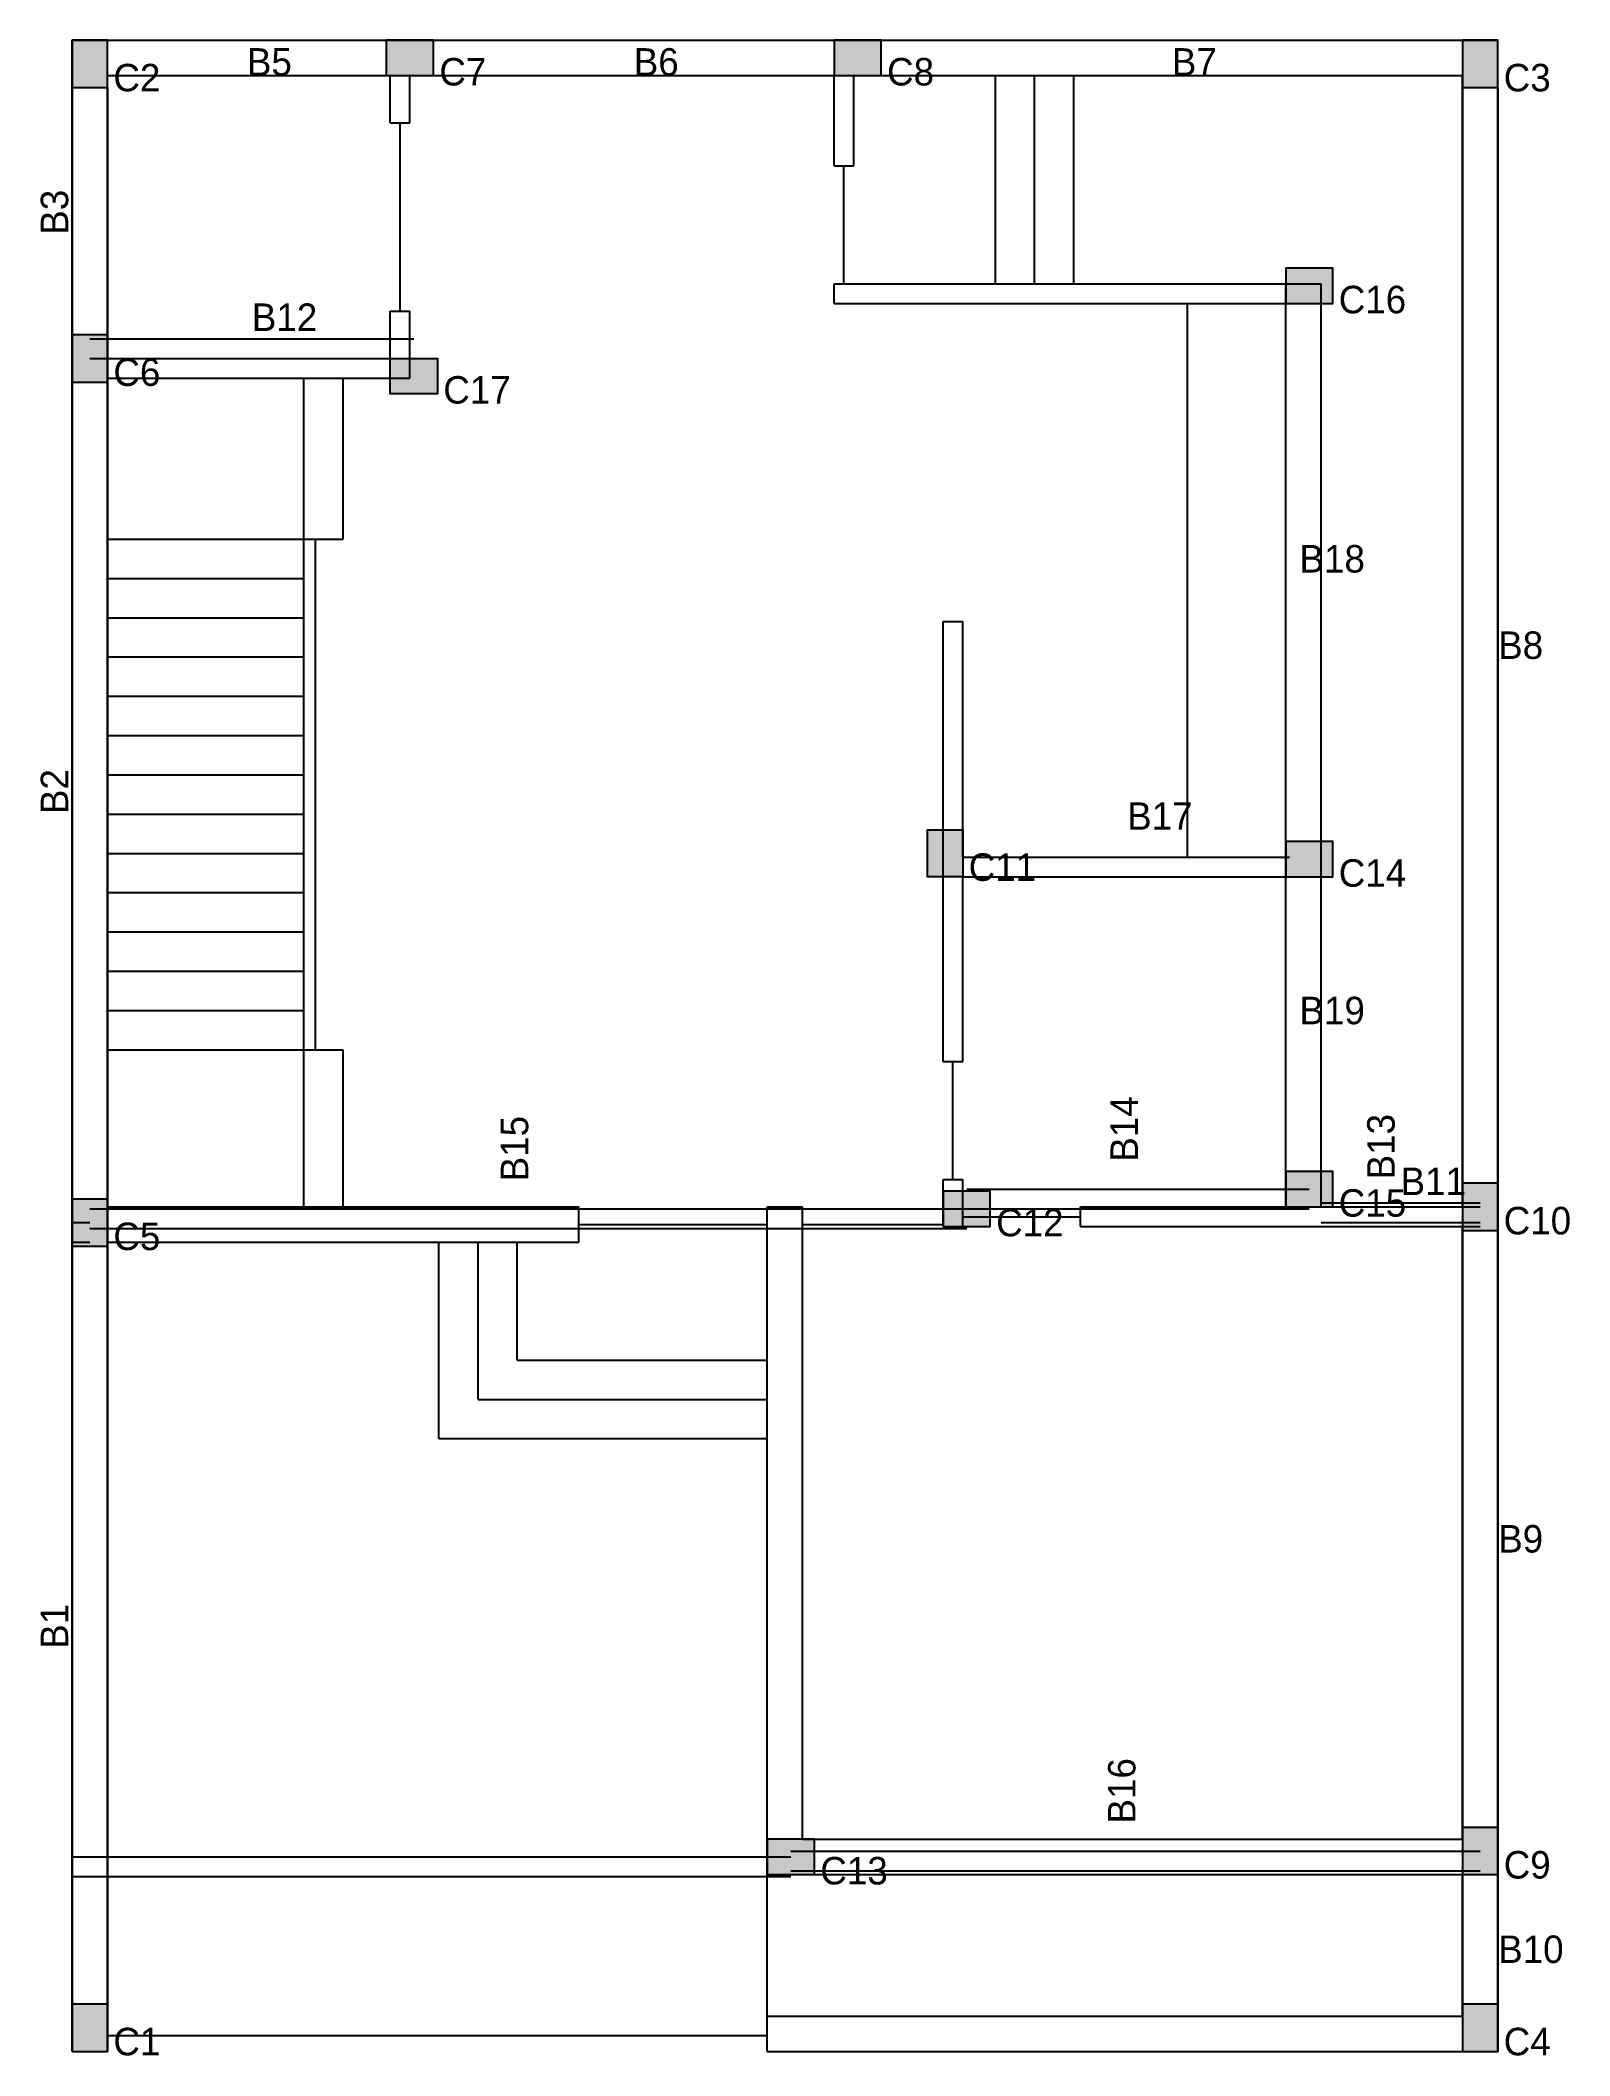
# Model space of a CAD drawing. Header units: metres. Extents: x -8 to 381, y -1 to 512.
import ezdxf

# ---------------------------------------------------------------- set-up
doc = ezdxf.new("R2010")
doc.units = ezdxf.units.M
for name, color, linetype in [('BathRoom1', 7, 'Continuous'), ('beam', 3, 'Continuous'), ('BedRoom1', 7, 'Continuous'), ('Boundary', 7, 'Continuous'), ('column_text', 7, 'Continuous'), ('DiningRoom', 7, 'Continuous'), ('Door2.6fPanel', 7, 'Continuous'), ('Door3fPanel', 7, 'Continuous'), ('Door4fPanel', 7, 'Continuous'), ('Entrance_Staircase', 7, 'Continuous'), ('Garden', 7, 'Continuous'), ('Kitchen', 7, 'Continuous'), ('LivingRoom1', 7, 'Continuous'), ('Main_gate', 7, 'Continuous'), ('Parking', 7, 'Continuous'), ('PoojaRoom', 7, 'Continuous'), ('Staircase', 7, 'Continuous'), ('Staircase_innerwall', 7, 'Continuous'), ('Staircase_outertwall', 7, 'Continuous'), ('WashArea', 7, 'Continuous'), ('WashArea_Staircase', 7, 'Continuous')]:
    doc.layers.add(name, color=color, linetype=linetype)

msp = doc.modelspace()

# ---------------------------------------------------------------- hatches: boundary and pattern name
at = {"layer": 'column'}
for points in [[(0, 500), (9, 500), (9, 512), (0, 512), (0, 500)], [(80, 503), (92, 503), (92, 512), (80, 512), (80, 503)], [(194, 503), (206, 503), (206, 512), (194, 512), (194, 503)], [(354, 500), (363, 500), (363, 512), (354, 512), (354, 500)], [(309, 445), (321, 445), (321, 454), (309, 454), (309, 445)], [(9, 425), (9, 437), (0, 437), (0, 425), (9, 425)], [(81, 431), (93, 431), (93, 422), (81, 422), (81, 431)], [(226.77, 299), (217.77, 299), (217.77, 311), (226.77, 311), (226.77, 299)], [(309, 299), (321, 299), (321, 308), (309, 308), (309, 299)], [(309, 215), (321, 215), (321, 224), (309, 224), (309, 215)], [(354, 209), (363, 209), (363, 221), (354, 221), (354, 209)], [(9, 205), (9, 217), (0, 217), (0, 205), (9, 205)], [(221.77, 210), (233.77, 210), (233.77, 219), (221.77, 219), (221.77, 210)], [(354, 45), (363, 45), (363, 57), (354, 57), (354, 45)], [(177, 45), (189, 45), (189, 54), (177, 54), (177, 45)], [(0, 0), (9, 0), (9, 12), (0, 12), (0, 0)], [(354, 0), (363, 0), (363, 12), (354, 12), (354, 0)]]:
    msp.add_hatch(color=1, dxfattribs=at).paths.add_polyline_path(points)

# ---------------------------------------------------------------- linework, layer by layer
at = {"layer": 'BathRoom1', "true_color": 0x808080, "transparency": 33554482}
for p, q in [((226.77, 299), (309, 299)), ((226.77, 252), (226.77, 299)), ((309, 215), (309, 299)), ((221.77, 252), (226.77, 252)), ((221.77, 222), (226.77, 222)), ((226.77, 210), (226.77, 222)), ((256.77, 215), (309, 215))]:
    msp.add_line(p, q, dxfattribs=at)
at = {"layer": 'beam', "color": 3}
for p, q in [((9, 512), (80, 512)), ((92, 512), (194, 512)), ((206, 512), (354, 512)), ((9, 503), (80, 503)), ((92, 503), (194, 503)), ((206, 503), (354, 503)), ((0, 500), (0, 425)), ((9, 500), (9, 425)), ((354, 500), (354, 209)), ((363, 500), (363, 209)), ((309, 303.5), (309, 449.5)), ((318, 303.5), (318, 449.5)), ((4.5, 436), (87, 436)), ((4.5, 431), (87, 431)), ((0, 425), (0, 205)), ((9, 425), (9, 205)), ((227.27, 304), (310, 304)), ((309, 219.5), (309, 303.5)), ((318, 219.5), (318, 303.5)), ((227.27, 299), (310, 299)), ((227.77, 219.5), (315, 219.5)), ((318, 216), (358.5, 216)), ((0, 211), (4.5, 211)), ((4.5, 214.5), (227.77, 214.5)), ((227.77, 214.5), (315, 214.5)), ((315, 215), (358.5, 215)), ((318, 211), (358.5, 211)), ((0, 206), (4.5, 206)), ((4.5, 209.5), (227.77, 209.5)), ((315, 210), (358.5, 210)), ((354, 209), (354, 45)), ((363, 209), (363, 45)), ((0, 205), (0, 0)), ((9, 205), (9, 0)), ((0, 49.5), (183, 49.5)), ((183, 51), (358.5, 51)), ((0, 44.5), (183, 44.5)), ((183, 46), (358.5, 46)), ((354, 45), (354, 0)), ((363, 45), (363, 0))]:
    msp.add_line(p, q, dxfattribs=at)
at = {"layer": 'BedRoom1', "true_color": 0x808080, "transparency": 33554482}
for p, q in [((186, 54), (186, 215)), ((256.77, 210), (256.77, 215)), ((221.77, 210), (226.77, 210)), ((256.77, 210), (354, 210)), ((354, 54), (354, 210)), ((186, 54), (354, 54))]:
    msp.add_line(p, q, dxfattribs=at)
at = {"layer": 'Boundary', "true_color": 0x808080, "transparency": 33554482}
for p, q in [((0, 512), (363, 512)), ((0, 0), (0, 512)), ((363, 0), (363, 512)), ((0, 0), (9, 0)), ((177, 0), (363, 0))]:
    msp.add_line(p, q, dxfattribs=at)
at = {"layer": 'column', "color": 1}
for points in [[(0, 500), (9, 500), (9, 512), (0, 512), (0, 500)], [(80, 503), (92, 503), (92, 512), (80, 512), (80, 503)], [(194, 503), (206, 503), (206, 512), (194, 512), (194, 503)], [(354, 500), (363, 500), (363, 512), (354, 512), (354, 500)], [(309, 445), (321, 445), (321, 454), (309, 454), (309, 445)], [(9, 425), (9, 437), (0, 437), (0, 425), (9, 425)], [(81, 431), (93, 431), (93, 422), (81, 422), (81, 431)], [(226.77, 299), (217.77, 299), (217.77, 311), (226.77, 311), (226.77, 299)], [(309, 299), (321, 299), (321, 308), (309, 308), (309, 299)], [(309, 215), (321, 215), (321, 224), (309, 224), (309, 215)], [(354, 209), (363, 209), (363, 221), (354, 221), (354, 209)], [(9, 205), (9, 217), (0, 217), (0, 205), (9, 205)], [(221.77, 210), (233.77, 210), (233.77, 219), (221.77, 219), (221.77, 210)], [(354, 45), (363, 45), (363, 57), (354, 57), (354, 45)], [(177, 45), (189, 45), (189, 54), (177, 54), (177, 45)], [(0, 0), (9, 0), (9, 12), (0, 12), (0, 0)], [(354, 0), (363, 0), (363, 12), (354, 12), (354, 0)]]:
    msp.add_lwpolyline(points, close=True, dxfattribs=at)
at = {"layer": 'DiningRoom', "true_color": 0x808080, "transparency": 33554482}
for p, q in [((86, 491), (86, 503)), ((86, 503), (194, 503)), ((194, 480), (194, 503)), ((194, 445), (194, 450)), ((86, 426), (86, 443))]:
    msp.add_line(p, q, dxfattribs=at)
at = {"layer": 'Door2.6fPanel', "true_color": 0x808080, "transparency": 33554482}
for p, q in [((196.5, 450), (196.5, 480)), ((224.27, 222), (224.27, 252)), ((226.77, 212.5), (256.77, 212.5))]:
    msp.add_line(p, q, dxfattribs=at)
at = {"layer": 'Door3fPanel', "true_color": 0x808080, "transparency": 33554482}
msp.add_line((186, 210.5), (221.77, 210.5), dxfattribs=at)
at = {"layer": 'Door4fPanel', "true_color": 0x808080, "transparency": 33554482}
for p, q in [((83.5, 443), (83.5, 491)), ((129, 210.5), (177, 210.5))]:
    msp.add_line(p, q, dxfattribs=at)
at = {"layer": 'Entrance_Staircase', "true_color": 0x808080, "transparency": 33554482}
for p, q in [((129, 206), (129, 215)), ((177, 215), (186, 215)), ((93.35, 156), (93.35, 206)), ((103.35, 166), (103.35, 206)), ((113.35, 176), (113.35, 206)), ((113.35, 176), (177, 176)), ((103.35, 166), (177, 166)), ((93.35, 156), (177, 156))]:
    msp.add_line(p, q, dxfattribs=at)
at = {"layer": 'Garden', "true_color": 0x808080, "transparency": 33554482}
for p, q in [((177, 45), (354, 45)), ((354, 9), (354, 45)), ((177, 9), (354, 9))]:
    msp.add_line(p, q, dxfattribs=at)
at = {"layer": 'Kitchen', "true_color": 0x808080, "transparency": 33554482}
for p, q in [((194, 445), (309, 445)), ((284, 304), (284, 445)), ((309, 304), (309, 445)), ((221.77, 364), (226.77, 364)), ((226.77, 304), (226.77, 364)), ((226.77, 304), (309, 304))]:
    msp.add_line(p, q, dxfattribs=at)
at = {"layer": 'LivingRoom1', "true_color": 0x808080, "transparency": 33554482}
for p, q in [((221.77, 252), (221.77, 364)), ((221.77, 210), (221.77, 222))]:
    msp.add_line(p, q, dxfattribs=at)
at = {"layer": 'Main_gate', "true_color": 0x808080, "transparency": 33554482}
msp.add_line((9, 4), (177, 4), dxfattribs=at)
at = {"layer": 'Parking', "true_color": 0x808080, "transparency": 33554482}
for p, q in [((177, 0), (177, 215)), ((9, 0), (9, 206)), ((9, 206), (129, 206))]:
    msp.add_line(p, q, dxfattribs=at)
at = {"layer": 'PoojaRoom', "true_color": 0x808080, "transparency": 33554482}
for p, q in [((9, 431), (9, 503)), ((9, 503), (81, 503)), ((81, 491), (81, 503)), ((81, 491), (86, 491)), ((81, 443), (86, 443)), ((81, 431), (81, 443)), ((9, 431), (81, 431))]:
    msp.add_line(p, q, dxfattribs=at)
at = {"layer": 'Staircase', "true_color": 0x808080, "transparency": 33554482}
for p, q in [((69, 385), (69, 426)), ((9, 385), (69, 385)), ((9, 375), (59, 375)), ((9, 365), (59, 365)), ((9, 355), (59, 355)), ((9, 345), (59, 345)), ((9, 335), (59, 335)), ((9, 325), (59, 325)), ((9, 315), (59, 315)), ((9, 305), (59, 305)), ((9, 295), (59, 295)), ((9, 285), (59, 285)), ((9, 275), (59, 275)), ((9, 265), (59, 265)), ((9, 255), (69, 255)), ((69, 215), (69, 255))]:
    msp.add_line(p, q, dxfattribs=at)
at = {"layer": 'Staircase_innerwall', "true_color": 0x808080, "transparency": 33554482}
for p, q in [((59, 215), (59, 426)), ((62, 255), (62, 385))]:
    msp.add_line(p, q, dxfattribs=at)
at = {"layer": 'Staircase_outertwall', "true_color": 0x808080, "transparency": 33554482}
for p, q in [((9, 426), (86, 426)), ((9, 215), (9, 426)), ((9, 215), (129, 215))]:
    msp.add_line(p, q, dxfattribs=at)
at = {"layer": 'WashArea', "true_color": 0x808080, "transparency": 33554482}
for p, q in [((199, 503), (354, 503)), ((354, 215), (354, 503)), ((194, 450), (318, 450)), ((318, 215), (318, 450)), ((318, 215), (354, 215))]:
    msp.add_line(p, q, dxfattribs=at)
at = {"layer": 'WashArea_Staircase', "true_color": 0x808080, "transparency": 33554482}
for p, q in [((199, 480), (199, 503)), ((235.07, 450), (235.07, 503)), ((245.07, 450), (245.07, 503)), ((255.07, 450), (255.07, 503)), ((194, 480), (199, 480))]:
    msp.add_line(p, q, dxfattribs=at)

# ---------------------------------------------------------------- texts
at = {"layer": 'beam', "color": 0}
for s, p in [('B5', (44.5, 503)), ('B6', (143, 503)), ('B7', (280, 503)), ('B12', (45.75, 438)), ('B18', (312.5, 376.5)), ('B8', (363.1, 354.5)), ('B17', (268.63, 311)), ('B19', (312.5, 261.5)), ('B11', (338.25, 218)), ('B9', (363.1, 127)), ('B10', (363.1, 22.5))]:
    msp.add_text(s, height=7, dxfattribs=at).set_placement(p)
for s, p in [('B3', (-1, 462.5)), ('B2', (-1, 315)), ('B14', (271.38, 226.5)), ('B15', (116.13, 221.5)), ('B13', (336.75, 222)), ('B1', (-1, 102.5)), ('B16', (270.75, 58))]:
    msp.add_text(s, height=7, rotation=90, dxfattribs=at).set_placement(p)
at = {"layer": 'column_text', "color": 0, "char_height": 7, "attachment_point": 1}
for s, insert in [('C2', (10.5, 506)), ('C7', (93.5, 507.5)), ('C8', (207.5, 507.5)), ('C3', (364.5, 506)), ('C16', (322.5, 449.5)), ('C6', (10.5, 431)), ('C17', (94.5, 426.5)), ('C11', (228.27, 305)), ('C14', (322.5, 303.5)), ('C15', (322.5, 219.5)), ('C5', (10.5, 211)), ('C12', (235.27, 214.5)), ('C10', (364.5, 215)), ('C13', (190.5, 49.5)), ('C9', (364.5, 51)), ('C1', (10.5, 6)), ('C4', (364.5, 6))]:
    msp.add_mtext(s, dxfattribs=dict(at, insert=insert))

doc.saveas('drawing.dxf')
